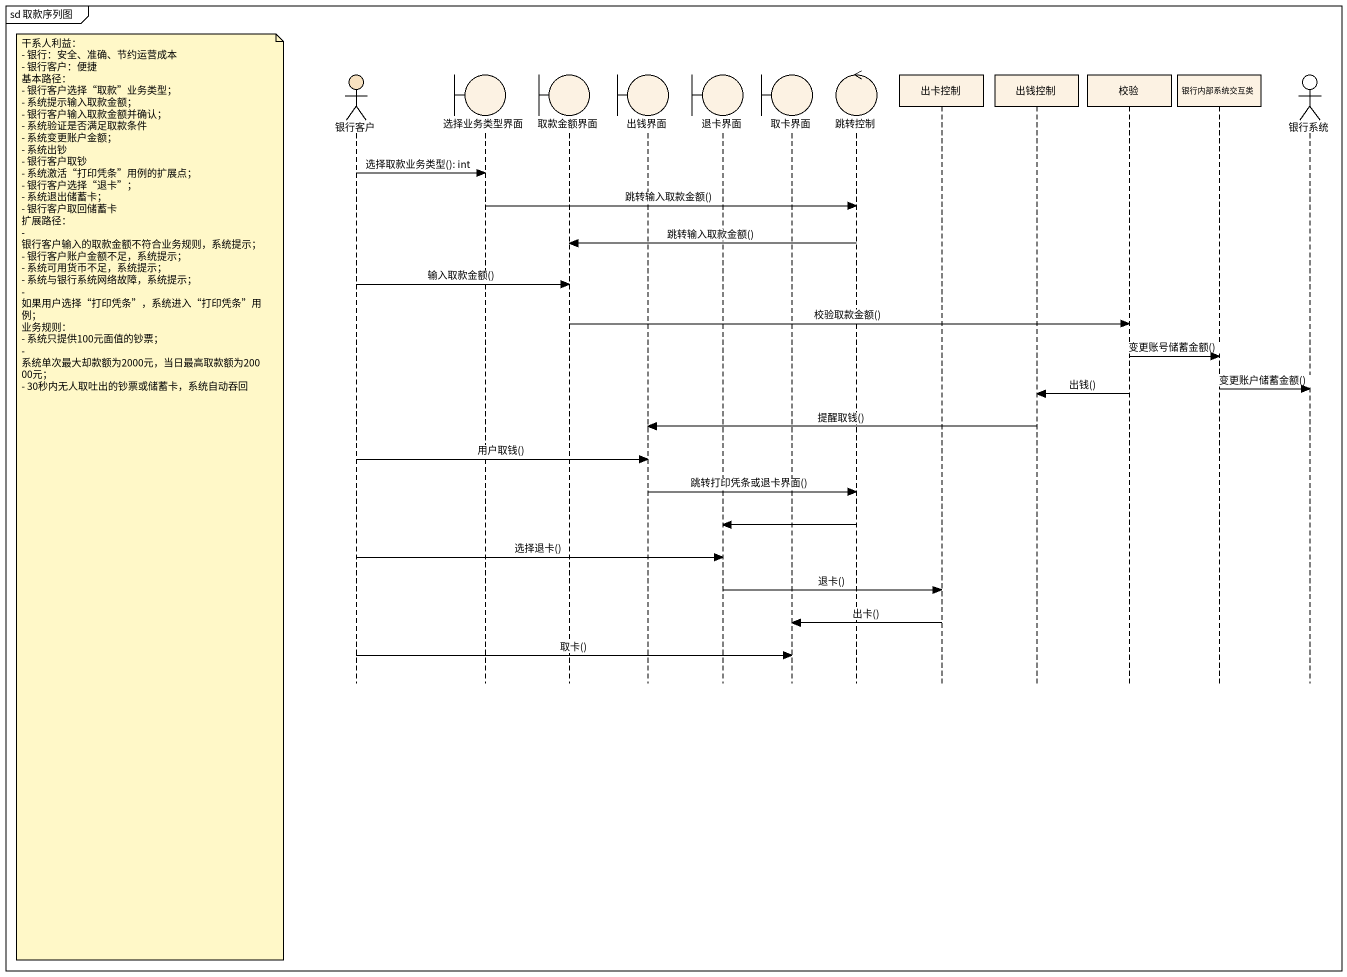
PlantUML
@startuml
mainframe sd 取款序列图
hide footbox
actor 银行客户 #F8E2C1
boundary 选择业务类型界面 #FCF2E3
boundary 取款金额界面 #FCF2E3
boundary 出钱界面 #FCF2E3
boundary 退卡界面 #FCF2E3
boundary 取卡界面 #FCF2E3
control 跳转控制 #FCF2E3
participant 出卡控制 #FCF2E3
participant 出钱控制 #FCF2E3
participant 校验 #FCF2E3
participant 银行内部系统交互类 #FCF2E3
actor 银行系统

银行客户 -> 选择业务类型界面 : 选择取款业务类型(): int
选择业务类型界面 -> 跳转控制 : 跳转输入取款金额()
跳转控制 -> 取款金额界面 : 跳转输入取款金额()
银行客户 -> 取款金额界面 : 输入取款金额()
取款金额界面 -> 校验 : 校验取款金额()
校验 -> 银行内部系统交互类 : 变更账号储蓄金额()
银行内部系统交互类 -> 银行系统 : 变更账户储蓄金额()
校验 -> 出钱控制 : 出钱()
出钱控制 -> 出钱界面 : 提醒取钱()
银行客户 -> 出钱界面 : 用户取钱()
出钱界面 -> 跳转控制 : 跳转打印凭条或退卡界面()
note left of 银行客户
  干系人利益：
  - 银行：安全、准确、节约运营成本
  - 银行客户：便捷
  基本路径：
  - 银行客户选择“取款”业务类型；
  - 系统提示输入取款金额；
  - 银行客户输入取款金额并确认；
  - 系统验证是否满足取款条件
  - 系统变更账户金额；
  - 系统出钞
  - 银行客户取钞
  - 系统激活“打印凭条”用例的扩展点；
  - 银行客户选择“退卡”；
  - 系统退出储蓄卡；
  - 银行客户取回储蓄卡
  扩展路径：
  - 银行客户输入的取款金额不符合业务规则，系统提示；
  - 银行客户账户金额不足，系统提示；
  - 系统可用货币不足，系统提示；
  - 系统与银行系统网络故障，系统提示；
  - 如果用户选择“打印凭条”，系统进入“打印凭条”用例；
  业务规则：
  - 系统只提供100元面值的钞票；
  - 系统单次最大却款额为2000元，当日最高取款额为20000元；
  - 30秒内无人取吐出的钞票或储蓄卡，系统自动吞回
end note
跳转控制 -> 退卡界面
银行客户 -> 退卡界面 : 选择退卡()
退卡界面 -> 出卡控制 : 退卡()
出卡控制 -> 取卡界面 : 出卡()
银行客户 -> 取卡界面 : 取卡()
@enduml
